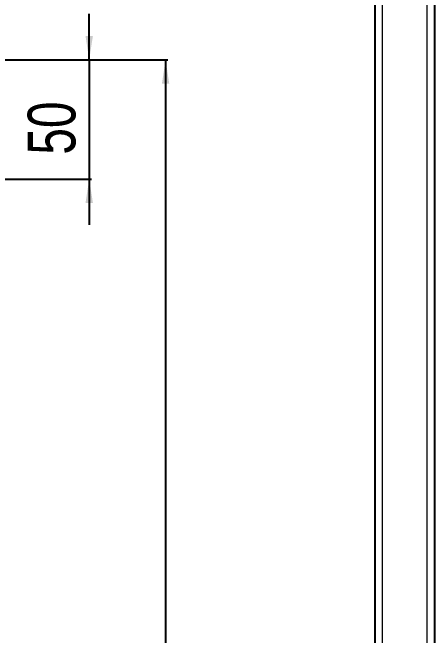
# Model space of a CAD drawing. Header units: millimetres. Extents: x -431 to 638, y -14 to 1990.
# Drawn here: x -32.4 to 144.4, y 1509.2 to 1770.5 of the extents above; entities that cross this region are included whole.
import ezdxf

# ---------------------------------------------------------------- set-up
doc = ezdxf.new("R2010")
doc.units = ezdxf.units.MM
doc.layers.add('FORMAT', color=7, linetype='Continuous')
doc.styles.add('SLDTEXTSTYLE0', font='TXT', dxfattribs={"width": 0.75})
doc.dimstyles.new('SLDDIMSTYLE0', dxfattribs={"dimtxt": 20, "dimasz": 10, "dimexe": 0, "dimexo": 0.0625, "dimgap": 5, "dimtad": 2, "dimdec": 1, "dimrnd": 1e-09, "dimzin": 12, "dimdsep": 46, "dimtxsty": 'SLDTEXTSTYLE0', "dimsah": 1, "dimcen": 0.09, "dimadec": 0, "dimazin": 3, "dimtfac": 1, "dimtofl": 0, "dimtmove": 0, "dimatfit": 3, "dimfxl": 0, "dimfrac": 2, "dimtolj": 1, "dimtzin": 12, "dimarcsym": 0})
doc.dimstyles.new('SLDDIMSTYLE1', dxfattribs={"dimtxt": 20, "dimasz": 10, "dimexe": 0, "dimexo": 0.0625, "dimgap": 5, "dimtad": 2, "dimdec": 1, "dimrnd": 1e-09, "dimzin": 12, "dimdsep": 46, "dimtxsty": 'SLDTEXTSTYLE0', "dimsah": 1, "dimcen": 0.09, "dimadec": 0, "dimazin": 3, "dimtfac": 1, "dimtmove": 0, "dimatfit": 0, "dimfxl": 0, "dimfrac": 2, "dimtolj": 1, "dimtzin": 12, "dimarcsym": 0})

# ---------------------------------------------------------------- blocks, each defined once
blk = doc.blocks.new('_D_2')
at = {"layer": 'FORMAT'}
for p, q in [((-50.88, 1750.66), (32.76, 1750.66)), ((31.76, 1750.66), (31.76, 250.66)), ((-50.88, 250.66), (32.76, 250.66))]:
    blk.add_line(p, q, dxfattribs=at)
for points in [[(31.76, 1750.66), (30.22, 1740.66), (33.3, 1740.66)], [(31.76, 250.66), (33.3, 260.66), (30.22, 260.66)]]:
    blk.add_solid(points, dxfattribs=at)
at = {"layer": 'FORMAT', "insert": (5.98, 971.1), "char_height": 20, "attachment_point": 1, "rotation": 90, "style": 'SLDTEXTSTYLE0'}
blk.add_mtext('1500', dxfattribs=at)
blk = doc.blocks.new('_D_3')
at = {"layer": 'FORMAT'}
for p, q in [((-0.24, 1750.66), (-0.24, 1769.89)), ((-50.88, 1750.66), (0.76, 1750.66)), ((-0.24, 1750.66), (-0.24, 1700.66)), ((-50.88, 1700.66), (0.76, 1700.66)), ((-0.24, 1700.66), (-0.24, 1681.43))]:
    blk.add_line(p, q, dxfattribs=at)
for points in [[(-0.24, 1750.66), (1.3, 1760.66), (-1.78, 1760.66)], [(-0.24, 1700.66), (-1.78, 1690.66), (1.3, 1690.66)]]:
    blk.add_solid(points, dxfattribs=at)
at = {"layer": 'FORMAT', "insert": (-26.02, 1710.88), "char_height": 20, "attachment_point": 1, "rotation": 90, "style": 'SLDTEXTSTYLE0'}
blk.add_mtext('50', dxfattribs=at)

msp = doc.modelspace()

# ---------------------------------------------------------------- linework, layer by layer
at = {"color": 8, "linetype": 'Continuous', "lineweight": 18}
for p, q in [((122.54, 1842.16), (122.54, 182.78)), ((141.34, 167.63), (141.34, 1842.16))]:
    msp.add_line(p, q, dxfattribs=at)
at = {"color": 7, "linetype": 'Continuous', "lineweight": 25}
for p, q in [((144.44, 1842.16), (144.44, 170.54)), ((119.44, 1812.96), (119.44, 178.16))]:
    msp.add_line(p, q, dxfattribs=at)

# ---------------------------------------------------------------- dimensions: what is measured, and where the dimension line sits
at = {"layer": 'FORMAT'}
for base, p2, dimstyle, picture, middle in [((-0.24, 1700.66), (-50.89, 1700.66), 'SLDDIMSTYLE1', '_D_3', (-0.24, 1725.66)), ((31.76, 250.66), (-50.89, 250.66), 'SLDDIMSTYLE0', '_D_2', (31.76, 1000.66))]:
    dim = msp.add_linear_dim(base=base, p1=(-50.89, 1750.66), p2=p2, angle=90, dimstyle=dimstyle, dxfattribs=at)
    dim.commit()
    dim.dimension.update_dxf_attribs({"geometry": picture, "text_midpoint": middle, "dimtype": 160})

doc.saveas('drawing.dxf')
